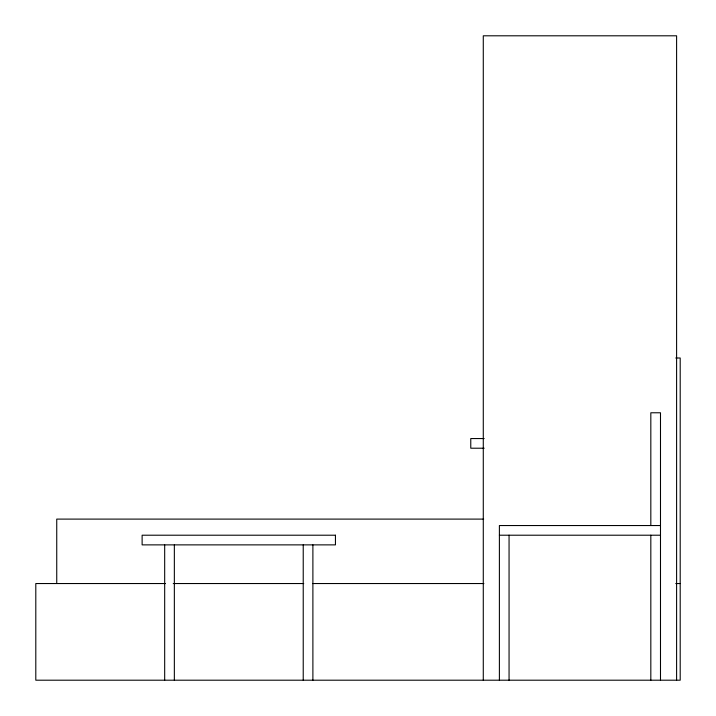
<?xml version="1.0" encoding="UTF-8"?>
<svg xmlns="http://www.w3.org/2000/svg" width="716" height="716" viewBox="0 0 716 716"><rect width="100%" height="100%" fill="white"/><g stroke="black" fill="none" stroke-linecap="round" stroke-linejoin="round"><path stroke-width="1.07" d="M675.752 358L680.2 358L680.2 680.2L35.8 680.2L35.8 583.54L165.423 583.54M484.177 438.55L470.77 438.55L470.77 448.216L484.177 448.216M483.658 519.1L56.743 519.1L56.743 583.54M660.492 525.544L499.392 525.544L499.392 680.2M499.392 535.21L660.492 535.21M173.245 583.54L303.727 583.54M312.668 583.54L483.9 583.54M675.752 583.54L680.2 583.54M676.602 680.2L676.602 35.8L483.282 35.8L483.282 680.2M660.492 680.2L660.492 412.774L650.826 412.774L650.826 525.544M650.826 535.21L650.826 680.2M509.058 535.21L509.058 680.2M312.892 544.876L312.892 680.2M303.226 544.876L303.226 680.2M174.346 544.876L174.346 680.2M164.68 544.876L164.68 680.2M335.446 535.21L142.126 535.21L142.126 544.876L335.446 544.876L335.446 535.21"/></g></svg>
